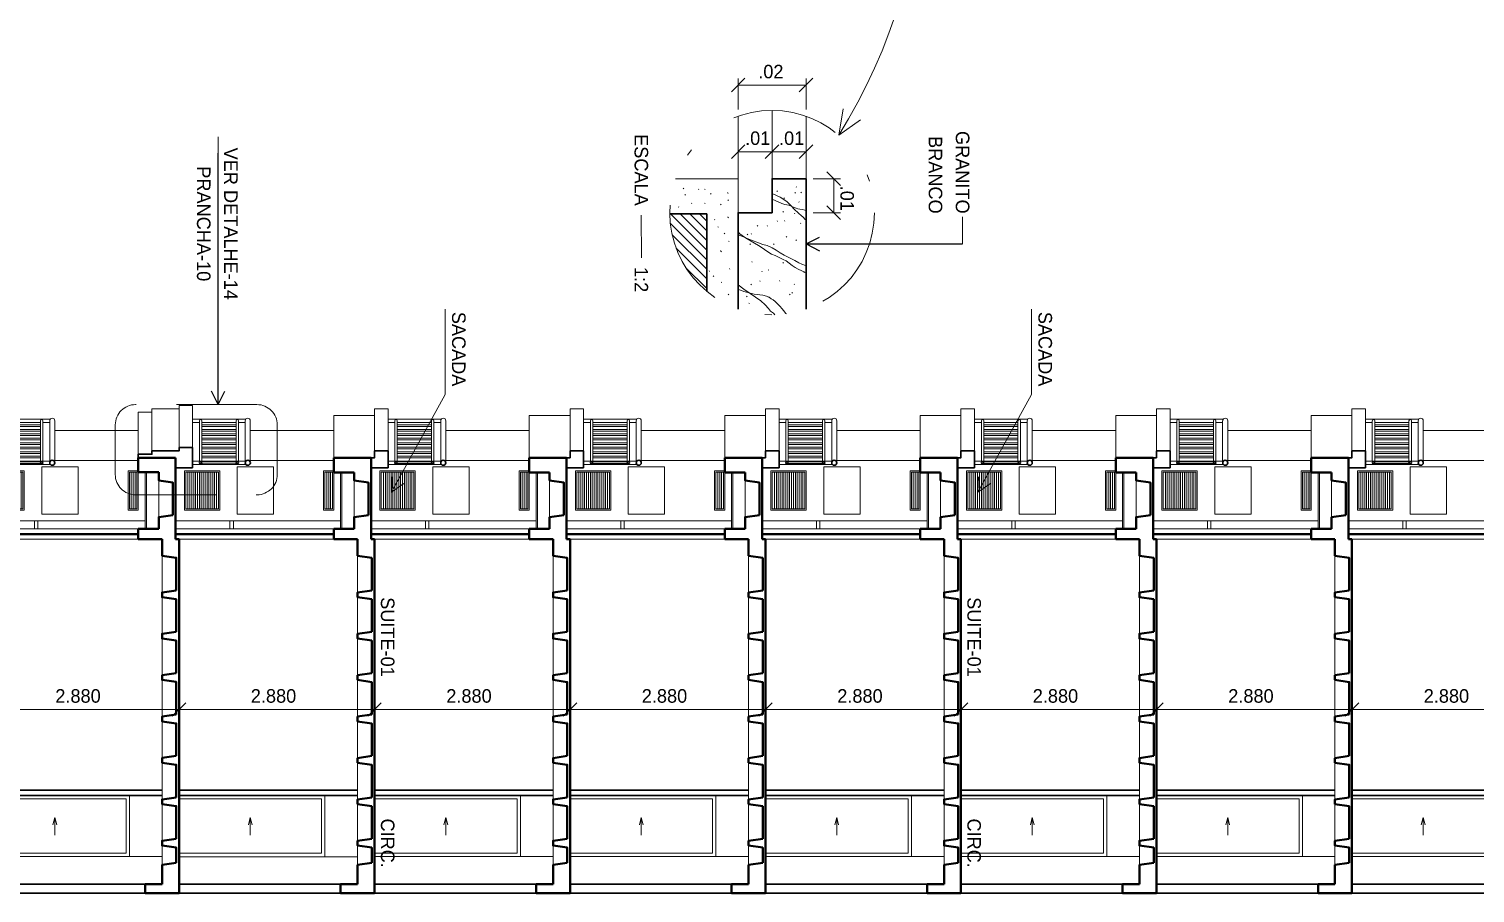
# Model space of a CAD drawing. Header units: metres. Extents: x -62 to 23, y -77 to 42.
# Drawn here: x -40.95 to -19.64, y -45.92 to -33.18 of the extents above; entities that cross this region are included whole.
import ezdxf
from ezdxf.enums import TextEntityAlignment as Align

# ---------------------------------------------------------------- set-up
doc = ezdxf.new("R2010")
doc.units = ezdxf.units.M
doc.header["$MEASUREMENT"] = 0
doc.linetypes.add('DGN Style 4', pattern=[3.163611, 1.580817, -0.790409, 0.001976, -0.790409])
for name, color, linetype, lineweight in [('1 - Eixos', 7, 'Continuous', 0), ('11 - Acabamentos', 7, 'Continuous', 0), ('19 - Estrutura Metálica', 7, 'Continuous', 0), ('21 - Hachuras', 7, 'Continuous', 0), ('32 - Forro', 7, 'Continuous', 0), ('5 - Laje em Corte', 7, 'Continuous', 0), ('7 - Alvenaria', 7, 'Continuous', 0), ('Level 1-1', 7, 'Continuous', 0), ('Level 11-1', 7, 'Continuous', 0), ('Level 12', 7, 'Continuous', 0), ('Level 24-1', 7, 'Continuous', 0), ('Level 36', 7, 'Continuous', 0), ('Level 41', 7, 'Continuous', 0), ('Level 44', 7, 'Continuous', 0)]:
    doc.layers.add(name, color=color, linetype=linetype, lineweight=lineweight)
doc.styles.add('Style-CIVIL', font='CIVIL.shx')
doc.styles.add('Style-INTL_ENGINEERING', font='INTL_ENGINEERING.shx')
doc.dimstyles.get("Standard").update_dxf_attribs({"dimtxt": 0.18, "dimasz": 0.18, "dimexe": 0.18, "dimexo": 0.0625, "dimgap": 0.09, "dimtad": 0, "dimtih": 1, "dimtoh": 1, "dimdec": 4, "dimzin": 1, "dimdsep": 46, "dimtxsty": 'Standard', "dimcen": 0, "dimadec": 0, "dimazin": 0, "dimtfac": 1, "dimtdec": 4, "dimtofl": 0, "dimtmove": 0, "dimatfit": 3, "dimfxl": 0, "dimtolj": 1, "dimtzin": 1, "dimarcsym": 0})

# ---------------------------------------------------------------- blocks, each defined once
blk = doc.blocks.new('*U42')
at = {"layer": 'Level 24-1', "color": 7, "linetype": 'DGN Style 4', "lineweight": 13, "flags": 128}
for points in [[(-0.691, 2.181), (-1.412, 1.529)], [(1.475, 0.383), (-0.126, 2.153)], [(-1.441, 0.964), (0.157, -0.804)], [(0.722, -0.832), (1.444, -0.179)]]:
    blk.add_lwpolyline(points, dxfattribs=at)
at = {"layer": 'Level 24-1', "color": 7, "linetype": 'DGN Style 4', "lineweight": 13}
for centre, start, end in [((-0.423, 1.885), 42.1218, 132.1218), ((-1.144, 1.232), 132.1218, 222.1218), ((1.176, 0.117), 312.1218, 42.1218), ((0.454, -0.535), 222.1218, 312.1218)]:
    blk.add_arc(centre, 0.4, start, end, dxfattribs=at)
blk = doc.blocks.new('*D115')
at = {"layer": 'Defpoints'}
for p in [(-21.457, -43.215), (-20.017, -43.215), (-21.457, -43.68), (-18.577, -43.68)]:
    blk.add_point(p, dxfattribs=at)
at = {"layer": 'Level 1-1', "color": 2, "linetype": 'Continuous', "lineweight": 0}
for p, q in [((-21.557, -43.315), (-21.357, -43.115)), ((-21.457, -43.58), (-21.457, -43.115)), ((-18.577, -43.215), (-21.457, -43.215)), ((-18.477, -43.115), (-18.677, -43.315)), ((-18.577, -43.58), (-18.577, -43.115))]:
    blk.add_line(p, q, dxfattribs=at)
at = {"layer": 'Level 1-1', "color": 2, "linetype": 'Continuous', "lineweight": 0, "style": 'Style-CIVIL'}
blk.add_text('2.880', height=0.2, dxfattribs=at).set_placement((-20.4, -43.015), align=Align.MIDDLE_LEFT)
blk = doc.blocks.new('_Oblique')
at = {"color": 0, "linetype": 'ByBlock', "lineweight": -2}
blk.add_line((0.5, 0.5), (-0.5, -0.5), dxfattribs=at)
blk = doc.blocks.new('*D116')
at = {"layer": 'Defpoints'}
for p in [(-24.337, -43.215), (-22.897, -43.215), (-24.337, -43.68), (-21.457, -43.68)]:
    blk.add_point(p, dxfattribs=at)
at = {"layer": 'Level 1-1', "color": 2, "linetype": 'Continuous', "lineweight": 0}
for p, q in [((-24.437, -43.315), (-24.237, -43.115)), ((-24.337, -43.58), (-24.337, -43.115)), ((-21.457, -43.215), (-24.337, -43.215)), ((-21.357, -43.115), (-21.557, -43.315)), ((-21.457, -43.58), (-21.457, -43.115))]:
    blk.add_line(p, q, dxfattribs=at)
at = {"layer": 'Level 1-1', "color": 2, "linetype": 'Continuous', "lineweight": 0, "style": 'Style-CIVIL'}
blk.add_text('2.880', height=0.2, dxfattribs=at).set_placement((-23.28, -43.015), align=Align.MIDDLE_LEFT)
blk = doc.blocks.new('*D117')
at = {"layer": 'Defpoints'}
for p in [(-27.217, -43.215), (-25.777, -43.215), (-27.217, -43.68), (-24.337, -43.68)]:
    blk.add_point(p, dxfattribs=at)
at = {"layer": 'Level 1-1', "color": 2, "linetype": 'Continuous', "lineweight": 0}
for p, q in [((-27.317, -43.315), (-27.117, -43.115)), ((-27.217, -43.58), (-27.217, -43.115)), ((-24.337, -43.215), (-27.217, -43.215)), ((-24.237, -43.115), (-24.437, -43.315)), ((-24.337, -43.58), (-24.337, -43.115))]:
    blk.add_line(p, q, dxfattribs=at)
at = {"layer": 'Level 1-1', "color": 2, "linetype": 'Continuous', "lineweight": 0, "style": 'Style-CIVIL'}
blk.add_text('2.880', height=0.2, dxfattribs=at).set_placement((-26.16, -43.015), align=Align.MIDDLE_LEFT)
blk = doc.blocks.new('*D118')
at = {"layer": 'Defpoints'}
for p in [(-30.097, -43.215), (-28.657, -43.215), (-30.097, -43.68), (-27.217, -43.68)]:
    blk.add_point(p, dxfattribs=at)
at = {"layer": 'Level 1-1', "color": 2, "linetype": 'Continuous', "lineweight": 0}
for p, q in [((-30.197, -43.315), (-29.997, -43.115)), ((-30.097, -43.58), (-30.097, -43.115)), ((-27.217, -43.215), (-30.097, -43.215)), ((-27.117, -43.115), (-27.317, -43.315)), ((-27.217, -43.58), (-27.217, -43.115))]:
    blk.add_line(p, q, dxfattribs=at)
at = {"layer": 'Level 1-1', "color": 2, "linetype": 'Continuous', "lineweight": 0, "style": 'Style-CIVIL'}
blk.add_text('2.880', height=0.2, dxfattribs=at).set_placement((-29.04, -43.015), align=Align.MIDDLE_LEFT)
blk = doc.blocks.new('*D119')
at = {"layer": 'Defpoints'}
for p in [(-32.977, -43.215), (-31.537, -43.215), (-32.977, -43.68), (-30.097, -43.68)]:
    blk.add_point(p, dxfattribs=at)
at = {"layer": 'Level 1-1', "color": 2, "linetype": 'Continuous', "lineweight": 0}
for p, q in [((-33.077, -43.315), (-32.877, -43.115)), ((-32.977, -43.58), (-32.977, -43.115)), ((-30.097, -43.215), (-32.977, -43.215)), ((-29.997, -43.115), (-30.197, -43.315)), ((-30.097, -43.58), (-30.097, -43.115))]:
    blk.add_line(p, q, dxfattribs=at)
at = {"layer": 'Level 1-1', "color": 2, "linetype": 'Continuous', "lineweight": 0, "style": 'Style-CIVIL'}
blk.add_text('2.880', height=0.2, dxfattribs=at).set_placement((-31.92, -43.015), align=Align.MIDDLE_LEFT)
blk = doc.blocks.new('*D120')
at = {"layer": 'Defpoints'}
for p in [(-35.857, -43.215), (-34.417, -43.215), (-35.857, -43.68), (-32.977, -43.68)]:
    blk.add_point(p, dxfattribs=at)
at = {"layer": 'Level 1-1', "color": 2, "linetype": 'Continuous', "lineweight": 0}
for p, q in [((-35.957, -43.315), (-35.757, -43.115)), ((-35.857, -43.58), (-35.857, -43.115)), ((-32.977, -43.215), (-35.857, -43.215)), ((-32.877, -43.115), (-33.077, -43.315)), ((-32.977, -43.58), (-32.977, -43.115))]:
    blk.add_line(p, q, dxfattribs=at)
at = {"layer": 'Level 1-1', "color": 2, "linetype": 'Continuous', "lineweight": 0, "style": 'Style-CIVIL'}
blk.add_text('2.880', height=0.2, dxfattribs=at).set_placement((-34.8, -43.015), align=Align.MIDDLE_LEFT)
blk = doc.blocks.new('*D121')
at = {"layer": 'Defpoints'}
for p in [(-38.737, -43.215), (-37.297, -43.215), (-38.737, -43.68), (-35.857, -43.68)]:
    blk.add_point(p, dxfattribs=at)
at = {"layer": 'Level 1-1', "color": 2, "linetype": 'Continuous', "lineweight": 0}
for p, q in [((-38.837, -43.315), (-38.637, -43.115)), ((-38.737, -43.58), (-38.737, -43.115)), ((-35.857, -43.215), (-38.737, -43.215)), ((-35.757, -43.115), (-35.957, -43.315)), ((-35.857, -43.58), (-35.857, -43.115))]:
    blk.add_line(p, q, dxfattribs=at)
at = {"layer": 'Level 1-1', "color": 2, "linetype": 'Continuous', "lineweight": 0, "style": 'Style-CIVIL'}
blk.add_text('2.880', height=0.2, dxfattribs=at).set_placement((-37.68, -43.015), align=Align.MIDDLE_LEFT)
blk = doc.blocks.new('*D122')
at = {"layer": 'Defpoints'}
for p in [(-41.617, -43.215), (-40.177, -43.215), (-41.617, -43.664), (-38.737, -43.68)]:
    blk.add_point(p, dxfattribs=at)
at = {"layer": 'Level 1-1', "color": 2, "linetype": 'Continuous', "lineweight": 0}
for p, q in [((-41.717, -43.315), (-41.517, -43.115)), ((-41.617, -43.564), (-41.617, -43.115)), ((-38.737, -43.215), (-41.617, -43.215)), ((-38.637, -43.115), (-38.837, -43.315)), ((-38.737, -43.58), (-38.737, -43.115))]:
    blk.add_line(p, q, dxfattribs=at)
at = {"layer": 'Level 1-1', "color": 2, "linetype": 'Continuous', "lineweight": 0, "style": 'Style-CIVIL'}
blk.add_text('2.880', height=0.2, dxfattribs=at).set_placement((-40.56, -43.015), align=Align.MIDDLE_LEFT)
blk = doc.blocks.new('TerminatorOpen')
at = {"color": 0, "linetype": 'ByBlock', "lineweight": -2}
for q in [(-1, 0.5), (-1, 0), (-1, -0.5)]:
    blk.add_line((0, 0), q, dxfattribs=at)
blk = doc.blocks.new('*D329')
at = {"layer": 'Defpoints'}
for p in [(-30, -34.994), (-29.75, -34.994), (-30, -35.288), (-29.5, -35.288)]:
    blk.add_point(p, dxfattribs=at)
at = {"layer": 'Level 1-1', "color": 2, "linetype": 'Continuous', "lineweight": 0}
for p, q in [((-30.1, -35.093), (-29.901, -34.894)), ((-30, -35.189), (-30, -34.895)), ((-29.401, -34.894), (-29.6, -35.093)), ((-29.5, -35.189), (-29.5, -34.895)), ((-29.5, -34.994), (-30, -34.994))]:
    blk.add_line(p, q, dxfattribs=at)
at = {"layer": 'Level 1-1', "color": 2, "linetype": 'Continuous', "lineweight": 0, "style": 'Style-INTL_ENGINEERING'}
blk.add_text('.01', height=0.199, dxfattribs=at).set_placement((-29.897, -34.795), align=Align.MIDDLE_LEFT)
blk = doc.blocks.new('*D330')
at = {"layer": 'Defpoints'}
for p in [(-30.5, -34.994), (-30.25, -34.994), (-30.5, -35.288), (-30, -35.288)]:
    blk.add_point(p, dxfattribs=at)
at = {"layer": 'Level 1-1', "color": 2, "linetype": 'Continuous', "lineweight": 0}
for p, q in [((-30.6, -35.093), (-30.401, -34.894)), ((-30.5, -35.189), (-30.5, -34.895)), ((-29.901, -34.894), (-30.1, -35.093)), ((-30, -35.189), (-30, -34.895)), ((-30, -34.994), (-30.5, -34.994))]:
    blk.add_line(p, q, dxfattribs=at)
at = {"layer": 'Level 1-1', "color": 2, "linetype": 'Continuous', "lineweight": 0, "style": 'Style-INTL_ENGINEERING'}
blk.add_text('.01', height=0.199, dxfattribs=at).set_placement((-30.397, -34.795), align=Align.MIDDLE_LEFT)
blk = doc.blocks.new('*D331')
at = {"layer": 'Defpoints'}
for p in [(-29.494, -35.393), (-29.092, -35.643), (-29.494, -35.893), (-29.092, -35.893)]:
    blk.add_point(p, dxfattribs=at)
at = {"layer": 'Level 1-1', "color": 2, "linetype": 'Continuous', "lineweight": 0}
for p, q in [((-29.192, -35.293), (-28.993, -35.492)), ((-29.395, -35.393), (-28.993, -35.393)), ((-29.092, -35.393), (-29.092, -35.893)), ((-29.395, -35.893), (-28.993, -35.893)), ((-28.993, -35.992), (-29.192, -35.793))]:
    blk.add_line(p, q, dxfattribs=at)
at = {"layer": 'Level 1-1', "color": 2, "linetype": 'Continuous', "lineweight": 0, "style": 'Style-INTL_ENGINEERING'}
blk.add_text('.01', height=0.199, rotation=270, dxfattribs=at).set_placement((-28.894, -35.496), align=Align.MIDDLE_LEFT)
blk = doc.blocks.new('*D332')
at = {"layer": 'Defpoints'}
for p in [(-30.5, -34.012), (-30, -34.012), (-30.5, -34.471), (-29.5, -34.471)]:
    blk.add_point(p, dxfattribs=at)
at = {"layer": 'Level 1-1', "color": 2, "linetype": 'Continuous', "lineweight": 0}
for p, q in [((-30.6, -34.111), (-30.401, -33.912)), ((-30.5, -34.372), (-30.5, -33.913)), ((-29.5, -34.012), (-30.5, -34.012)), ((-29.401, -33.912), (-29.6, -34.111)), ((-29.5, -34.372), (-29.5, -33.913))]:
    blk.add_line(p, q, dxfattribs=at)
at = {"layer": 'Level 1-1', "color": 2, "linetype": 'Continuous', "lineweight": 0, "style": 'Style-INTL_ENGINEERING'}
blk.add_text('.02', height=0.199, dxfattribs=at).set_placement((-30.203, -33.813), align=Align.MIDDLE_LEFT)
blk = doc.blocks.new('*U355')
at = {"layer": 'Level 44', "color": 7, "linetype": 'Continuous', "lineweight": 30}
for p, q in [((-1.05, 0.075), (-1.05, -0.075)), ((1.28, 0.075), (1.28, -0.075))]:
    blk.add_line(p, q, dxfattribs=at)
at = {"layer": 'Level 44', "color": 7, "linetype": 'Continuous', "lineweight": 0}
for p, q in [((1.28, 0.075), (-1.05, 0.075)), ((1.28, -0.075), (-1.05, -0.075))]:
    blk.add_line(p, q, dxfattribs=at)
at = {"layer": 'Level 44', "color": 7, "linetype": 'Continuous', "lineweight": 40}
blk.add_line((1.28, 0), (-1.05, 0), dxfattribs=at)
blk = doc.blocks.new('*U356')
at = {"layer": '19 - Estrutura Metálica', "color": 172, "linetype": 'Continuous', "lineweight": 0, "extrusion": (0, 0, -1), "flags": 128}
for points in [[(-0.335, 0.025), (0.45, 0.025), (0.45, -0.025), (-0.335, -0.025)], [(-0.195, 0.013), (0.32, 0.013)], [(0.32, -0.012), (-0.195, -0.012)]]:
    blk.add_lwpolyline(points, dxfattribs=at)
at = {"layer": '19 - Estrutura Metálica', "color": 172, "linetype": 'Continuous', "lineweight": 30, "extrusion": (0, 0, -1)}
for centre, radius in [((0.332, 0), 0.0175), ((-0.208, 0), 0.0175), ((-0.363, 0), 0.0375)]:
    blk.add_circle(centre, radius, dxfattribs=at)
blk = doc.blocks.new('*U357')
at = {"layer": 'Level 44', "color": 7, "linetype": 'Continuous', "lineweight": 13}
for p, q in [((0, 0.13), (0, -0.13)), ((0, -0.13), (-0.028, -0.024)), ((0, -0.13), (0.028, -0.024))]:
    blk.add_line(p, q, dxfattribs=at)
blk = doc.blocks.new('*U353')
at = {"layer": '11 - Acabamentos', "color": 30, "linetype": 'Continuous', "lineweight": 13}
for p, q in [((-1.24, -5.308), (1.19, -5.308)), ((-1.14, -6.198), (0.09, -6.198)), ((0.94, -6.338), (0.94, -6.958)), ((1.14, -6.338), (1.14, -6.958)), ((1.74, -6.238), (1.74, -6.858)), ((-1.14, -6.641), (0.09, -6.641)), ((0.94, -6.958), (1.14, -6.958)), ((1.14, -6.858), (1.74, -6.858))]:
    blk.add_line(p, q, dxfattribs=at)
at = {"layer": '19 - Estrutura Metálica', "color": 172, "linetype": 'Continuous', "lineweight": 0}
for p, q in [((0.09, -6.783), (0.09, -6.163)), ((0.165, -6.783), (0.165, -6.188)), ((0.265, -6.783), (0.265, -6.188)), ((0.3, -6.783), (0.3, -6.188)), ((0.805, -6.783), (0.805, -6.188)), ((0.84, -6.783), (0.84, -6.188))]:
    blk.add_line(p, q, dxfattribs=at)
at = {"layer": '19 - Estrutura Metálica', "color": 172, "linetype": 'Continuous', "lineweight": 0, "flags": 128}
for points in [[(0.805, -6.235), (0.3, -6.235)], [(0.3, -6.26), (0.805, -6.26)], [(0.805, -6.301), (0.3, -6.301)], [(0.3, -6.326), (0.805, -6.326)], [(0.805, -6.367), (0.3, -6.367)], [(0.3, -6.392), (0.805, -6.392)], [(0.805, -6.433), (0.3, -6.433)], [(0.3, -6.458), (0.805, -6.458)], [(0.805, -6.499), (0.3, -6.499)], [(0.3, -6.524), (0.805, -6.524)], [(0.805, -6.565), (0.3, -6.565)], [(0.3, -6.59), (0.805, -6.59)], [(0.155, -6.808), (0.94, -6.808), (0.94, -6.758), (0.84, -6.758)], [(0.265, -6.758), (0.165, -6.758)], [(0.805, -6.63), (0.3, -6.63)], [(0.3, -6.655), (0.805, -6.655)], [(0.805, -6.696), (0.3, -6.696)], [(0.3, -6.721), (0.805, -6.721)], [(0.805, -6.758), (0.3, -6.758)]]:
    blk.add_lwpolyline(points, dxfattribs=at)
at = {"layer": '19 - Estrutura Metálica', "color": 172, "linetype": 'Continuous', "lineweight": 0}
for centre, radius in [((0.127, -6.783), 0.0375), ((0.282, -6.783), 0.0175), ((0.822, -6.783), 0.0175)]:
    blk.add_arc(centre, radius, 180, 0, dxfattribs=at)
at = {"layer": '32 - Forro', "color": 30, "linetype": 'Continuous', "lineweight": 13}
for p, q in [((1.62, -5.188), (1.62, -6.022)), ((1.64, -5.188), (1.64, -6.022))]:
    blk.add_line(p, q, dxfattribs=at)
at = {"layer": '5 - Laje em Corte', "color": 1, "linetype": 'Continuous', "lineweight": 40}
for p, q in [((1.14, 0.179), (1.64, 0.179)), ((1.14, 0.179), (1.14, -5.038)), ((1.39, 0.049), (1.64, 0.049)), ((1.64, 0.179), (1.64, 0.049)), ((1.14, -5.038), (1.19, -5.038)), ((1.19, -5.038), (1.19, -6.238)), ((1.39, -5.038), (1.74, -5.038)), ((1.74, -5.038), (1.74, -5.188)), ((1.44, -5.188), (1.74, -5.188)), ((1.44, -6.022), (1.74, -6.022)), ((1.74, -6.022), (1.74, -6.238)), ((1.19, -6.238), (1.74, -6.238))]:
    blk.add_line(p, q, dxfattribs=at)
at = {"layer": '5 - Laje em Corte', "color": 1, "linetype": 'Continuous', "lineweight": 0}
for p, q in [((1.39, -0.237), (1.39, -4.792)), ((1.44, -5.362), (1.44, -5.902))]:
    blk.add_line(p, q, dxfattribs=at)
at = {"layer": '5 - Laje em Corte', "color": 1, "linetype": 'Continuous', "lineweight": 40, "flags": 128}
for points in [[(1.39, 0.049), (1.39, -0.237), (1.18, -0.267)], [(1.18, -0.267), (1.18, -0.492), (1.39, -0.522), (1.39, -0.592), (1.18, -0.622)], [(1.18, -0.622), (1.18, -1.102), (1.39, -1.132), (1.39, -1.202), (1.18, -1.232)], [(1.18, -1.232), (1.18, -1.712), (1.39, -1.742), (1.39, -1.812), (1.18, -1.842)], [(1.18, -1.842), (1.18, -2.322), (1.39, -2.352), (1.39, -2.422), (1.18, -2.452)], [(1.18, -2.452), (1.18, -2.932), (1.39, -2.962), (1.39, -3.032), (1.18, -3.062)], [(1.18, -3.062), (1.18, -3.542), (1.39, -3.572), (1.39, -3.642), (1.18, -3.672)], [(1.18, -3.672), (1.18, -4.152), (1.39, -4.182), (1.39, -4.252), (1.18, -4.282)], [(1.18, -4.282), (1.18, -4.762), (1.39, -4.792), (1.39, -5.038)], [(1.44, -5.188), (1.44, -5.362), (1.23, -5.392)], [(1.23, -5.392), (1.23, -5.872), (1.44, -5.902), (1.44, -6.022)]]:
    blk.add_lwpolyline(points, dxfattribs=at)
at = {"layer": '7 - Alvenaria', "color": 7, "linetype": 'Continuous', "lineweight": 30}
blk.add_line((0.94, -6.088), (1.19, -6.088), dxfattribs=at)
at = {"layer": '7 - Alvenaria', "color": 7, "linetype": 'Continuous', "lineweight": 30, "flags": 128}
blk.add_lwpolyline([(0.94, -6.088), (0.94, -6.338), (1.14, -6.338), (1.14, -6.238), (1.19, -6.238)], dxfattribs=at)
at = {"layer": 'Level 36', "color": 172, "linetype": 'Continuous', "lineweight": 13}
for p, q in [((0.34, -5.308), (0.34, -5.188)), ((0.39, -5.308), (0.39, -5.188)), ((-1.093, -5.483), (-1.093, -6.023)), ((-1.065, -5.483), (-1.065, -6.023)), ((-1.037, -5.483), (-1.037, -6.023)), ((0.56, -5.483), (0.56, -6.023)), ((0.588, -5.483), (0.588, -6.023)), ((0.616, -5.483), (0.616, -6.023)), ((0.644, -5.483), (0.644, -6.023)), ((0.672, -5.483), (0.672, -6.023)), ((0.7, -5.483), (0.7, -6.023)), ((0.728, -5.483), (0.728, -6.023)), ((0.756, -5.483), (0.756, -6.023)), ((0.784, -5.483), (0.784, -6.023)), ((0.812, -5.483), (0.812, -6.023)), ((0.84, -5.483), (0.84, -6.023)), ((0.868, -5.483), (0.868, -6.023)), ((0.896, -5.483), (0.896, -6.023)), ((0.924, -5.483), (0.924, -6.023)), ((0.952, -5.483), (0.952, -6.023)), ((0.98, -5.483), (0.98, -6.023)), ((1.008, -5.483), (1.008, -6.023))]:
    blk.add_line(p, q, dxfattribs=at)
at = {"layer": 'Level 36', "color": 172, "linetype": 'Continuous', "lineweight": 13, "flags": 128}
for points in [[(-1.14, -5.463), (-1.14, -6.043), (-0.99, -6.043), (-0.99, -5.463)], [(-1.12, -5.483), (-1.12, -6.023), (-1.01, -6.023), (-1.01, -5.483)], [(0.282, -5.404), (0.282, -6.102), (-0.253, -6.102), (-0.253, -5.404)], [(0.54, -5.463), (0.54, -6.043), (1.06, -6.043), (1.06, -5.463)], [(0.56, -5.483), (0.56, -6.023), (1.04, -6.023), (1.04, -5.483)]]:
    blk.add_lwpolyline(points, close=True, dxfattribs=at)
at = {"layer": 'Level 44', "color": 7, "linetype": 'Continuous', "lineweight": 30}
for p, q in [((-1.24, 0.179), (1.14, 0.179)), ((-1.24, 0.049), (1.14, 0.049)), ((-1.49, -1.258), (1.14, -1.258)), ((-1.49, -1.338), (1.14, -1.338))]:
    blk.add_line(p, q, dxfattribs=at)
at = {"layer": 'Level 44', "color": 7, "linetype": 'Continuous', "lineweight": 13}
blk.add_line((-1.49, -0.358), (1.14, -0.358), dxfattribs=at)
at = {"layer": 'Level 44', "color": 7, "linetype": 'Continuous', "lineweight": 13, "flags": 128}
for points in [[(1.14, -1.258), (1.14, -0.358), (-1.01, -0.358), (-1.01, -1.258)], [(1.14, -1.208), (1.14, -0.408), (-0.96, -0.408), (-0.96, -1.208)]]:
    blk.add_lwpolyline(points, close=True, dxfattribs=at)
at = {"layer": '19 - Estrutura Metálica', "color": 172, "linetype": 'Continuous', "lineweight": 30, "extrusion": (0, 0, -1)}
blk.add_blockref('*U356', (-0.49, -6.163), dxfattribs=at)
at = {"layer": 'Level 44', "color": 7, "linetype": 'Continuous', "lineweight": 13}
blk.add_blockref('*U357', (0.09, -0.804), dxfattribs=at)
at = {"layer": 'Level 44', "color": 7, "linetype": 'Continuous', "lineweight": 30, "rotation": 180}
blk.add_blockref('*U355', (0.14, -5.113), dxfattribs=at)
blk = doc.blocks.new('*U349')
at = {"layer": 'Level 44', "color": 7, "linetype": 'Continuous', "lineweight": 30}
for p, q in [((-1.05, 0.075), (-1.05, -0.075)), ((1.28, 0.075), (1.28, -0.075))]:
    blk.add_line(p, q, dxfattribs=at)
at = {"layer": 'Level 44', "color": 7, "linetype": 'Continuous', "lineweight": 0}
for p, q in [((1.28, 0.075), (-1.05, 0.075)), ((1.28, -0.075), (-1.05, -0.075))]:
    blk.add_line(p, q, dxfattribs=at)
at = {"layer": 'Level 44', "color": 7, "linetype": 'Continuous', "lineweight": 40}
blk.add_line((1.28, 0), (-1.05, 0), dxfattribs=at)
blk = doc.blocks.new('*U350')
at = {"layer": '19 - Estrutura Metálica', "color": 172, "linetype": 'Continuous', "lineweight": 0, "extrusion": (0, 0, -1), "flags": 128}
for points in [[(-0.335, 0.025), (0.45, 0.025), (0.45, -0.025), (-0.335, -0.025)], [(-0.195, 0.013), (0.32, 0.013)], [(0.32, -0.012), (-0.195, -0.012)]]:
    blk.add_lwpolyline(points, dxfattribs=at)
at = {"layer": '19 - Estrutura Metálica', "color": 172, "linetype": 'Continuous', "lineweight": 30, "extrusion": (0, 0, -1)}
for centre, radius in [((0.332, 0), 0.0175), ((-0.208, 0), 0.0175), ((-0.363, 0), 0.0375)]:
    blk.add_circle(centre, radius, dxfattribs=at)
blk = doc.blocks.new('*U351')
at = {"layer": 'Level 44', "color": 7, "linetype": 'Continuous', "lineweight": 13}
for p, q in [((0, 0.13), (0, -0.13)), ((0, -0.13), (-0.028, -0.024)), ((0, -0.13), (0.028, -0.024))]:
    blk.add_line(p, q, dxfattribs=at)
blk = doc.blocks.new('*U315')
at = {"layer": 'Level 12', "color": 2, "linetype": 'Continuous', "lineweight": 0}
blk.add_line((0.322, 6.832), (0.322, 5.575), dxfattribs=at)
at = {"layer": 'Level 12', "color": 2, "linetype": 'Continuous', "lineweight": 13, "style": 'Style-CIVIL'}
blk.add_text('SACADA', height=0.1995, rotation=270, dxfattribs=at).set_placement((0.524, 5.694), align=Align.MIDDLE_RIGHT)
for s, p in [('SUITE-01', (-0.524, 2.585)), ('CIRC.', (-0.524, -0.676))]:
    blk.add_text(s, height=0.1995, rotation=270, dxfattribs=at).set_placement(p, align=Align.MIDDLE_LEFT)
at = {"layer": '1 - Eixos', "color": 2, "linetype": 'Continuous', "lineweight": 0}
blk.add_leader([(-0.468, 4.136), (0.322, 5.575)], dimstyle='Standard', override={"dimtxt": 0.199, "dimasz": 0.199, "dimgap": 0, "dimtad": 1, "dimtxsty": 'Style-INTL_ENGINEERING', "dimldrblk": 'TerminatorOpen'}, dxfattribs=at)

msp = doc.modelspace()

# ---------------------------------------------------------------- linework, layer by layer
at = {"layer": '11 - Acabamentos', "color": 30, "linetype": 'Continuous', "lineweight": 13}
for p, q in [((-30.5004, -34.4714), (-30.5004, -37.3146)), ((-30.5004, -35.393), (-31.422, -35.393)), ((-38.5373, -38.7339), (-38.7373, -38.7339)), ((-38.7373, -39.3539), (-38.7373, -38.7339)), ((-38.5373, -39.3539), (-38.5373, -38.7339)), ((-39.3373, -39.5039), (-39.3373, -38.8339)), ((-39.1373, -38.8339), (-39.3373, -38.8339)), ((-38.7373, -38.7839), (-39.1373, -38.7839)), ((-39.1373, -39.4039), (-39.1373, -38.7839)), ((-36.4573, -39.1011), (-37.6874, -39.1011)), ((-36.4573, -39.5438), (-37.6874, -39.5438)), ((-36.3573, -40.4339), (-38.7873, -40.4339))]:
    msp.add_line(p, q, dxfattribs=at)
at = {"layer": '11 - Acabamentos', "color": 30, "linetype": 'Continuous', "lineweight": 0}
for p, q in [((-31.3097, -35.5315), (-31.3018, -35.5399)), ((-31.0857, -35.544), (-31.0779, -35.5523)), ((-30.9945, -35.544), (-30.9866, -35.5523)), ((-29.93, -35.5714), (-29.9221, -35.5797)), ((-29.6459, -35.5098), (-29.6381, -35.5181)), ((-31.2848, -35.6269), (-31.2769, -35.6352)), ((-31.1894, -35.7512), (-31.1815, -35.7595)), ((-30.9945, -35.7512), (-30.9866, -35.7595)), ((-30.9074, -35.6103), (-30.8995, -35.6186)), ((-30.7581, -35.7678), (-30.7503, -35.7761)), ((-30.6586, -35.5978), (-30.6507, -35.6062)), ((-30.6546, -35.602), (-30.6468, -35.6104)), ((-30.6507, -35.7056), (-30.6429, -35.7139)), ((-29.8253, -35.676), (-29.8175, -35.6843)), ((-29.6645, -35.5965), (-29.6566, -35.6048)), ((-29.6067, -35.732), (-29.5988, -35.7403)), ((-29.5749, -35.5919), (-29.5671, -35.6003)), ((-31.3802, -35.8051), (-31.3723, -35.8134)), ((-30.8493, -35.9915), (-30.8415, -35.9999)), ((-30.6546, -35.9542), (-30.6468, -35.9626)), ((-30.6507, -35.9584), (-30.6429, -35.9668)), ((-29.8421, -35.8777), (-29.8343, -35.886)), ((-29.6721, -35.9019), (-29.6642, -35.9103)), ((-30.7996, -36.0993), (-30.7917, -36.1076)), ((-30.7042, -36.1946), (-30.6963, -36.2029)), ((-30.3654, -36.2119), (-30.3575, -36.2203)), ((-30.3093, -36.2007), (-30.3015, -36.2091)), ((-30.2196, -36.0812), (-30.2118, -36.0896)), ((-30.0739, -36.0812), (-30.066, -36.0896)), ((-29.9262, -36.014), (-29.9184, -36.0223)), ((-29.8179, -36.0084), (-29.81, -36.0167)), ((-29.5824, -36.0457), (-29.5745, -36.0541)), ((-30.642, -36.3106), (-30.6341, -36.319)), ((-30.3299, -36.3501), (-30.322, -36.3585)), ((-30.326, -36.3543), (-30.3181, -36.3626)), ((-29.9786, -36.352), (-29.9707, -36.3603)), ((-29.7917, -36.2437), (-29.7838, -36.252)), ((-29.6497, -36.2922), (-29.6418, -36.3006)), ((-30.7623, -36.4515), (-30.7544, -36.4599)), ((-30.7623, -36.4515), (-30.7544, -36.4599)), ((-30.7544, -36.4599), (-30.7465, -36.4682)), ((-30.3, -36.6116), (-30.2921, -36.6199)), ((-29.8403, -36.6265), (-29.8324, -36.6349)), ((-30.9281, -36.7499), (-30.9203, -36.7583)), ((-30.8659, -36.8245), (-30.8581, -36.8329)), ((-30.6295, -36.7168), (-30.6217, -36.7251)), ((-30.1524, -36.7554), (-30.1445, -36.7637)), ((-30.0571, -36.733), (-30.0492, -36.7413)), ((-29.5314, -36.7662), (-29.5236, -36.7745)), ((-30.7498, -36.9157), (-30.742, -36.924)), ((-30.3112, -36.9459), (-30.3033, -36.9542)), ((-30.1823, -36.8992), (-30.1744, -36.9075)), ((-29.8926, -36.8917), (-29.8847, -36.9)), ((-29.7076, -37.071), (-29.6997, -37.0793)), ((-29.6758, -36.944), (-29.668, -36.9523)), ((-30.6461, -37.0934), (-30.6383, -37.1017)), ((-30.3766, -37.1251), (-30.3688, -37.1335)), ((-30.343, -37.2241), (-30.3351, -37.2324)), ((-30.062, -37.1313), (-30.0542, -37.1396)), ((-29.7412, -37.0934), (-29.7334, -37.1017))]:
    msp.add_line(p, q, dxfattribs=at)
at = {"layer": '11 - Acabamentos', "color": 30, "linetype": 'Continuous', "lineweight": 13, "flags": 128}
for points in [[(-30.0004, -34.386), (-30.0004, -35.393)], [(-29.5004, -35.393), (-29.5004, -34.4714)]]:
    msp.add_lwpolyline(points, dxfattribs=at)
at = {"layer": '11 - Acabamentos', "color": 30, "linetype": 'Continuous', "lineweight": 30, "flags": 128}
msp.add_lwpolyline([(-29.5004, -37.3146), (-29.5004, -35.393), (-30.0004, -35.393), (-30.0004, -35.893), (-30.5004, -35.893), (-30.5004, -37.3146)], dxfattribs=at)
at = {"layer": '11 - Acabamentos', "color": 30, "linetype": 'Continuous', "lineweight": 0, "flags": 128}
for points in [[(-30.0004, -35.6093), (-29.8802, -35.6658), (-29.8249, -35.698), (-29.7789, -35.7349), (-29.742, -35.7671), (-29.7098, -35.8039), (-29.6868, -35.8315), (-29.6546, -35.8591), (-29.6315, -35.8821), (-29.6039, -35.9051), (-29.5717, -35.9327), (-29.5441, -35.9603), (-29.5118, -35.9925), (-29.5004, -36.004)], [(-30.0004, -35.6934), (-29.9999, -35.6934), (-29.8572, -35.7579), (-29.8111, -35.7717), (-29.7559, -35.7809), (-29.7098, -35.8039), (-29.673, -35.8177), (-29.6454, -35.8269), (-29.6223, -35.8361), (-29.5901, -35.8407), (-29.5533, -35.8453), (-29.5164, -35.8545), (-29.5004, -35.8593)], [(-30.5004, -36.1736), (-30.4741, -36.2042), (-30.3913, -36.264), (-30.1749, -36.3928), (-30.1104, -36.4342), (-30.0643, -36.471), (-30.0091, -36.5032), (-29.9538, -36.5263), (-29.894, -36.5539), (-29.8387, -36.5815), (-29.7927, -36.6045), (-29.7467, -36.6367), (-29.7052, -36.6689), (-29.6592, -36.7011), (-29.6177, -36.7241), (-29.5625, -36.7517), (-29.5004, -36.7807)], [(-30.5004, -36.2188), (-30.4235, -36.2502), (-30.3682, -36.2732), (-30.138, -36.3606), (-30.0736, -36.379), (-29.9999, -36.4112), (-29.94, -36.4434), (-29.8802, -36.4848), (-29.8203, -36.517), (-29.7513, -36.5539), (-29.7052, -36.5769), (-29.6638, -36.5999), (-29.6039, -36.6321), (-29.5625, -36.6505), (-29.5072, -36.6735), (-29.5004, -36.6756)], [(-30.5004, -36.9541), (-30.4143, -37.0186), (-30.2439, -37.1382), (-30.1656, -37.1934), (-30.1012, -37.2532), (-30.0551, -37.3038), (-30.0229, -37.3453), (-29.9815, -37.3729), (-29.9574, -37.3994)], [(-30.5004, -37.0257), (-30.4787, -37.0324), (-30.4511, -37.0416), (-30.4143, -37.0554), (-30.2623, -37.0922), (-30.138, -37.1106), (-30.0828, -37.1244), (-30.0413, -37.1382), (-30.0137, -37.1612), (-29.9861, -37.1796), (-29.9538, -37.2026), (-29.9216, -37.2348), (-29.9032, -37.2578), (-29.8848, -37.2716), (-29.8526, -37.3084), (-29.8341, -37.3361), (-29.7973, -37.3775), (-29.7896, -37.3852)]]:
    msp.add_lwpolyline(points, dxfattribs=at)
at = {"layer": '19 - Estrutura Metálica', "color": 172, "linetype": 'Continuous', "lineweight": 0}
for p, q in [((-38.4373, -38.9589), (-38.4373, -39.5539)), ((-38.4023, -38.9589), (-38.4023, -39.5539)), ((-37.8973, -38.9589), (-37.8973, -39.5539)), ((-37.8623, -38.9589), (-37.8623, -39.5539)), ((-37.7623, -38.9589), (-37.7623, -39.5539)), ((-37.6874, -38.9589), (-37.6874, -39.5789))]:
    msp.add_line(p, q, dxfattribs=at)
at = {"layer": '19 - Estrutura Metálica', "color": 172, "linetype": 'Continuous', "lineweight": 0, "flags": 128}
for points in [[(-37.7528, -38.9339), (-38.5373, -38.9339), (-38.5373, -38.9839), (-38.4373, -38.9839)], [(-38.4023, -38.9839), (-37.8973, -38.9839)], [(-37.8623, -38.9839), (-37.7623, -38.9839)], [(-37.8973, -39.0203), (-38.4023, -39.0203)], [(-38.4023, -39.0453), (-37.8973, -39.0453)], [(-37.8973, -39.0862), (-38.4023, -39.0862)], [(-38.4023, -39.1112), (-37.8973, -39.1112)], [(-37.8973, -39.1521), (-38.4023, -39.1521)], [(-38.4023, -39.1771), (-37.8973, -39.1771)], [(-37.8973, -39.218), (-38.4023, -39.218)], [(-38.4023, -39.243), (-37.8973, -39.243)], [(-37.8973, -39.2839), (-38.4023, -39.2839)], [(-38.4023, -39.3089), (-37.8973, -39.3089)], [(-37.8973, -39.3498), (-38.4023, -39.3498)], [(-38.4023, -39.3748), (-37.8973, -39.3748)], [(-37.8973, -39.4157), (-38.4023, -39.4157)], [(-38.4023, -39.4407), (-37.8973, -39.4407)], [(-37.8973, -39.4816), (-38.4023, -39.4816)], [(-38.4023, -39.5066), (-37.8973, -39.5066)]]:
    msp.add_lwpolyline(points, dxfattribs=at)
at = {"layer": '19 - Estrutura Metálica', "color": 172, "linetype": 'Continuous', "lineweight": 0}
for centre, radius in [((-38.4198, -38.9589), 0.0175), ((-37.8798, -38.9589), 0.0175), ((-37.7248, -38.9589), 0.0375)]:
    msp.add_arc(centre, radius, 0, 180, dxfattribs=at)
at = {"layer": '21 - Hachuras', "color": 8, "linetype": 'Continuous', "lineweight": 0}
for p, q in [((-31.4959, -35.911), (-30.9625, -36.4444)), ((-31.3544, -35.911), (-30.9625, -36.303)), ((-31.213, -35.911), (-30.9625, -36.1615)), ((-31.0716, -35.911), (-30.9625, -36.0201)), ((-31.4993, -36.049), (-30.9625, -36.5858)), ((-31.4719, -36.2178), (-30.9625, -36.7272)), ((-31.4128, -36.4183), (-30.9625, -36.8686)), ((-31.2739, -36.6986), (-30.9625, -37.0101))]:
    msp.add_line(p, q, dxfattribs=at)
at = {"layer": '32 - Forro', "color": 30, "linetype": 'Continuous', "lineweight": 13}
for p, q in [((-39.2373, -40.5539), (-39.2373, -39.7195)), ((-39.2173, -40.5539), (-39.2173, -39.7195))]:
    msp.add_line(p, q, dxfattribs=at)
at = {"layer": '5 - Laje em Corte', "color": 1, "linetype": 'Continuous', "lineweight": 40}
for p, q in [((-38.7873, -39.5039), (-39.3373, -39.5039)), ((-39.3373, -39.7195), (-39.3373, -39.5039)), ((-38.7873, -40.7037), (-38.7873, -39.5039)), ((-39.0373, -39.7195), (-39.3373, -39.7195)), ((-39.0373, -40.5539), (-39.3373, -40.5539)), ((-39.3373, -40.7037), (-39.3373, -40.5539)), ((-38.9873, -40.7037), (-39.3373, -40.7037)), ((-38.7373, -40.7037), (-38.7873, -40.7037)), ((-38.7373, -45.9206), (-38.7373, -40.7037)), ((-38.9873, -45.7906), (-39.2373, -45.7906)), ((-39.2373, -45.9206), (-39.2373, -45.7906)), ((-38.7373, -45.9206), (-39.2373, -45.9206))]:
    msp.add_line(p, q, dxfattribs=at)
at = {"layer": '5 - Laje em Corte', "color": 1, "linetype": 'Continuous', "lineweight": 0}
for p, q in [((-39.0373, -40.3799), (-39.0373, -39.8399)), ((-38.9873, -45.5045), (-38.9873, -40.9495))]:
    msp.add_line(p, q, dxfattribs=at)
at = {"layer": '5 - Laje em Corte', "color": 1, "linetype": 'Continuous', "lineweight": 40, "flags": 128}
for points in [[(-38.8273, -40.3499), (-38.8273, -39.8699), (-39.0373, -39.8399), (-39.0373, -39.7195)], [(-39.0373, -40.5539), (-39.0373, -40.3799), (-38.8273, -40.3499)], [(-38.7773, -41.4595), (-38.7773, -40.9795), (-38.9873, -40.9495), (-38.9873, -40.7037)], [(-38.7773, -42.0695), (-38.7773, -41.5895), (-38.9873, -41.5595), (-38.9873, -41.4895), (-38.7773, -41.4595)], [(-38.7773, -42.6795), (-38.7773, -42.1995), (-38.9873, -42.1695), (-38.9873, -42.0995), (-38.7773, -42.0695)], [(-38.7773, -43.2895), (-38.7773, -42.8095), (-38.9873, -42.7795), (-38.9873, -42.7095), (-38.7773, -42.6795)], [(-38.7773, -43.8995), (-38.7773, -43.4195), (-38.9873, -43.3895), (-38.9873, -43.3195), (-38.7773, -43.2895)], [(-38.7773, -44.5095), (-38.7773, -44.0295), (-38.9873, -43.9995), (-38.9873, -43.9295), (-38.7773, -43.8995)], [(-38.7773, -45.1195), (-38.7773, -44.6395), (-38.9873, -44.6095), (-38.9873, -44.5395), (-38.7773, -44.5095)], [(-38.7773, -45.4745), (-38.7773, -45.2495), (-38.9873, -45.2195), (-38.9873, -45.1495), (-38.7773, -45.1195)], [(-38.9873, -45.7906), (-38.9873, -45.5045), (-38.7773, -45.4745)]]:
    msp.add_lwpolyline(points, dxfattribs=at)
at = {"layer": '7 - Alvenaria', "color": 7, "linetype": 'Continuous', "lineweight": 30, "ltscale": 50}
for q in [(-31.5072, -35.911), (-30.9625, -37.0529)]:
    msp.add_line((-30.9625, -35.911), q, dxfattribs=at)
at = {"layer": '7 - Alvenaria', "color": 7, "linetype": 'Continuous', "lineweight": 30}
msp.add_line((-38.5373, -39.6539), (-38.7873, -39.6539), dxfattribs=at)
at = {"layer": '7 - Alvenaria', "color": 7, "linetype": 'Continuous', "lineweight": 30, "flags": 128}
msp.add_lwpolyline([(-38.5373, -39.6539), (-38.5373, -39.3539), (-38.7373, -39.3539), (-38.7373, -39.4039), (-39.1373, -39.4039), (-39.1373, -39.4539), (-39.3373, -39.4539), (-39.3373, -39.5039)], dxfattribs=at)
at = {"layer": 'Level 1-1', "color": 2, "linetype": 'Continuous', "lineweight": 0, "flags": 128}
msp.add_lwpolyline([(-28.6976, -34.5257), (-29.0173, -34.7508), (-28.9516, -34.3627)], dxfattribs=at)
at = {"layer": 'Level 1-1', "color": 2, "linetype": 'Continuous', "lineweight": 0, "extrusion": (0, 0, -1)}
msp.add_arc((36.1636, -30.3068), 8.4153, 151.64567, 211.87581, dxfattribs=at)
at = {"layer": 'Level 11-1', "color": 2, "linetype": 'Continuous', "lineweight": 0}
msp.add_line((-31.9266, -35.9291), (-31.9265, -36.5602), dxfattribs=at)
at = {"layer": 'Level 12', "color": 2, "linetype": 'Continuous', "lineweight": 0}
for p, q in [((-38.1597, -37.4513), (-38.1597, -34.7746)), ((-27.1935, -35.9538), (-27.1935, -36.3538))]:
    msp.add_line(p, q, dxfattribs=at)
at = {"layer": 'Level 24-1', "color": 7, "linetype": 'DGN Style 4', "lineweight": 13}
msp.add_circle((-30.0004, -35.893), 1.507, dxfattribs=at)
at = {"layer": 'Level 36', "color": 172, "linetype": 'Continuous', "lineweight": 13}
for p, q in [((-38.6053, -40.2588), (-38.6053, -39.7188)), ((-38.5773, -40.2588), (-38.5773, -39.7188)), ((-38.5493, -40.2588), (-38.5493, -39.7188)), ((-38.5213, -40.2588), (-38.5213, -39.7188)), ((-38.4933, -40.2588), (-38.4933, -39.7188)), ((-38.4653, -40.2588), (-38.4653, -39.7188)), ((-38.4373, -40.2588), (-38.4373, -39.7188)), ((-38.4093, -40.2588), (-38.4093, -39.7188)), ((-38.3813, -40.2588), (-38.3813, -39.7188)), ((-38.3533, -40.2588), (-38.3533, -39.7188)), ((-38.3253, -40.2588), (-38.3253, -39.7188)), ((-38.2973, -40.2588), (-38.2973, -39.7188)), ((-38.2693, -40.2588), (-38.2693, -39.7188)), ((-38.2413, -40.2588), (-38.2413, -39.7188)), ((-38.2133, -40.2588), (-38.2133, -39.7188)), ((-38.1853, -40.2588), (-38.1853, -39.7188)), ((-38.1573, -40.2588), (-38.1573, -39.7188)), ((-36.5603, -40.2588), (-36.5603, -39.7188)), ((-36.5323, -40.2588), (-36.5323, -39.7188)), ((-36.5043, -40.2588), (-36.5043, -39.7188)), ((-37.9873, -40.4339), (-37.9873, -40.5537)), ((-37.9373, -40.4339), (-37.9373, -40.5537))]:
    msp.add_line(p, q, dxfattribs=at)
at = {"layer": 'Level 36', "color": 172, "linetype": 'Continuous', "lineweight": 13, "flags": 128}
for points in [[(-38.1373, -40.2788), (-38.1373, -39.6988), (-38.6573, -39.6988), (-38.6573, -40.2788)], [(-38.1573, -40.2588), (-38.1573, -39.7188), (-38.6373, -39.7188), (-38.6373, -40.2588)], [(-37.8798, -40.3378), (-37.8798, -39.6398), (-37.3448, -39.6398), (-37.3448, -40.3378)], [(-36.4573, -40.2788), (-36.4573, -39.6988), (-36.6073, -39.6988), (-36.6073, -40.2788)], [(-36.4773, -40.2588), (-36.4773, -39.7188), (-36.5873, -39.7188), (-36.5873, -40.2588)]]:
    msp.add_lwpolyline(points, close=True, dxfattribs=at)
at = {"layer": 'Level 44', "color": 7, "linetype": 'Continuous', "lineweight": 30}
for p, q in [((-36.1073, -44.4039), (-38.7373, -44.4039)), ((-36.1073, -44.4839), (-38.7373, -44.4839)), ((-36.3573, -45.7906), (-38.7373, -45.7906)), ((-36.3573, -45.9206), (-38.7373, -45.9206))]:
    msp.add_line(p, q, dxfattribs=at)
at = {"layer": 'Level 44', "color": 7, "linetype": 'Continuous', "lineweight": 13}
msp.add_line((-36.1073, -45.3839), (-38.7373, -45.3839), dxfattribs=at)
at = {"layer": 'Level 44', "color": 7, "linetype": 'Continuous', "lineweight": 13, "flags": 128}
for points in [[(-38.7373, -44.4839), (-38.7373, -45.3839), (-36.5873, -45.3839), (-36.5873, -44.4839)], [(-38.7373, -44.5339), (-38.7373, -45.3339), (-36.6373, -45.3339), (-36.6373, -44.5339)]]:
    msp.add_lwpolyline(points, close=True, dxfattribs=at)

# ---------------------------------------------------------------- block references
at = {"layer": '19 - Estrutura Metálica', "color": 172, "linetype": 'Continuous', "lineweight": 30, "extrusion": (0, 0, -1), "rotation": 180}
msp.add_blockref('*U350', (38.0874, -39.5789), dxfattribs=at)
at = {"layer": 'Level 12', "color": 2, "linetype": 'Continuous', "lineweight": 0}
for p in [(-35.1397, -44.1456), (-26.4997, -44.1456)]:
    msp.add_blockref('*U315', p, dxfattribs=at)
at = {"layer": 'Level 24-1', "color": 7, "linetype": 'DGN Style 4', "lineweight": 13, "xscale": 0.7500005604330255, "yscale": 0.7500005604330255, "zscale": 0.7500005604330255, "rotation": 227.8806572216595}
msp.add_blockref('*U42', (-38.8508, -39.0377), dxfattribs=at)
at = {"layer": 'Level 41', "color": 120, "linetype": 'Continuous', "lineweight": 0, "rotation": 180}
for p in [(-40.4774, -45.7417), (-34.7174, -45.7417), (-31.8374, -45.7417), (-28.9574, -45.7417), (-26.0773, -45.7417), (-23.1974, -45.7417), (-20.3174, -45.7417)]:
    msp.add_blockref('*U353', p, dxfattribs=at)
at = {"layer": 'Level 44', "color": 7, "linetype": 'Continuous', "lineweight": 30}
msp.add_blockref('*U349', (-37.7374, -40.6287), dxfattribs=at)
at = {"layer": 'Level 44', "color": 7, "linetype": 'Continuous', "lineweight": 13, "rotation": 180}
msp.add_blockref('*U351', (-37.6874, -44.9376), dxfattribs=at)

# ---------------------------------------------------------------- texts
at = {"layer": 'Level 11-1', "color": 2, "linetype": 'Continuous', "lineweight": 0, "style": 'Style-INTL_ENGINEERING'}
msp.add_text('ESCALA', height=0.19999, rotation=270.00068, dxfattribs=at).set_placement((-31.9266, -35.7911), align=Align.MIDDLE_RIGHT)
at = {"layer": 'Level 11-1', "color": 2, "linetype": 'Continuous', "lineweight": 13, "style": 'Style-INTL_ENGINEERING'}
msp.add_text('1:2', height=0.19999, rotation=270.00068, dxfattribs=at).set_placement((-31.9266, -36.6934), align=Align.MIDDLE_LEFT)
at = {"layer": 'Level 12', "color": 2, "linetype": 'Continuous', "lineweight": 13, "rotation": 270}
for s, insert, char_height, attachment_point, line_spacing_factor, style in [('GRANITO\\PBRANCO\\P', (-27.0935, -35.9077), 0.2, 3, 1.197942, 'Style-CIVIL'), ('VER DETALHE-14\\PPRANCHA-10\\P', (-38.1749, -36.0564), 0.199998, 5, 1.200006, 'Style-INTL_ENGINEERING')]:
    msp.add_mtext(s, dxfattribs=dict(at, insert=insert, char_height=char_height, attachment_point=attachment_point, line_spacing_factor=line_spacing_factor, style=style))

# ---------------------------------------------------------------- dimensions: what is measured, and where the dimension line sits
at = {"layer": 'Level 1-1', "color": 2, "linetype": 'Continuous', "lineweight": 0}
for base, p1, p2, angle, override, picture, middle in [((-30.5004, -34.0116), (-29.5004, -34.4714), (-30.5004, -34.4714), 180, {"dimtxt": 0.199, "dimasz": 0.199, "dimexe": 0.099, "dimexo": 0.099, "dimgap": 0.099, "dimtad": 1, "dimtih": 0, "dimtoh": 0, "dimdec": 2, "dimlfac": 0.02, "dimzin": 7, "dimtxsty": 'Style-INTL_ENGINEERING', "dimblk": 'Oblique', "dimclre": 2, "dimtdec": 2, "dimatfit": 1, "dimfrac": 2, "dimtolj": 0, "dimtzin": 7, "dimlwe": 0}, '*D332', (-30.0004, -34.0116)), ((-30.5004, -34.9939), (-30.0004, -35.2882), (-30.5004, -35.2882), 180, {"dimtxt": 0.199, "dimasz": 0.199, "dimexe": 0.099, "dimexo": 0.099, "dimgap": 0.099, "dimtad": 1, "dimtih": 0, "dimtoh": 0, "dimdec": 2, "dimlfac": 0.02, "dimzin": 7, "dimtxsty": 'Style-INTL_ENGINEERING', "dimblk": 'Oblique', "dimclre": 2, "dimtdec": 2, "dimatfit": 1, "dimfrac": 2, "dimtolj": 0, "dimtzin": 7, "dimlwe": 0}, '*D330', (-30.2504, -34.9939)), ((-30.0004, -34.9939), (-29.5004, -35.2882), (-30.0004, -35.2882), 180, {"dimtxt": 0.199, "dimasz": 0.199, "dimexe": 0.099, "dimexo": 0.099, "dimgap": 0.099, "dimtad": 1, "dimtih": 0, "dimtoh": 0, "dimdec": 2, "dimlfac": 0.02, "dimzin": 7, "dimtxsty": 'Style-INTL_ENGINEERING', "dimblk": 'Oblique', "dimclre": 2, "dimtdec": 2, "dimatfit": 1, "dimfrac": 2, "dimtolj": 0, "dimtzin": 7, "dimlwe": 0}, '*D329', (-29.7504, -34.9939)), ((-29.092, -35.893), (-29.4937, -35.393), (-29.4937, -35.893), 270, {"dimtxt": 0.199, "dimasz": 0.199, "dimexe": 0.099, "dimexo": 0.099, "dimgap": 0.099, "dimtad": 1, "dimtih": 0, "dimtoh": 0, "dimdec": 2, "dimlfac": 0.02, "dimzin": 7, "dimtxsty": 'Style-INTL_ENGINEERING', "dimblk": 'Oblique', "dimclre": 2, "dimtdec": 2, "dimatfit": 1, "dimfrac": 2, "dimtolj": 0, "dimtzin": 7, "dimlwe": 0}, '*D331', (-29.092, -35.643)), ((-41.6173, -43.215), (-38.7373, -43.6801), (-41.6173, -43.6639), 180, {"dimtxt": 0.2, "dimasz": 0.2, "dimexe": 0.1, "dimexo": 0.1, "dimgap": 0.1, "dimtad": 1, "dimtih": 0, "dimtoh": 0, "dimdec": 3, "dimzin": 3, "dimtxsty": 'Style-CIVIL', "dimblk": 'Oblique', "dimclre": 2, "dimtdec": 3, "dimatfit": 1, "dimtolj": 0, "dimtzin": 3, "dimlwe": 0}, '*D122', (-40.1773, -43.215)), ((-38.7373, -43.215), (-35.8573, -43.6801), (-38.7373, -43.6801), 180, {"dimtxt": 0.2, "dimasz": 0.2, "dimexe": 0.1, "dimexo": 0.1, "dimgap": 0.1, "dimtad": 1, "dimtih": 0, "dimtoh": 0, "dimdec": 3, "dimzin": 3, "dimtxsty": 'Style-CIVIL', "dimblk": 'Oblique', "dimclre": 2, "dimtdec": 3, "dimatfit": 1, "dimtolj": 0, "dimtzin": 3, "dimlwe": 0}, '*D121', (-37.2973, -43.215)), ((-35.8573, -43.215), (-32.9773, -43.6801), (-35.8573, -43.6801), 180, {"dimtxt": 0.2, "dimasz": 0.2, "dimexe": 0.1, "dimexo": 0.1, "dimgap": 0.1, "dimtad": 1, "dimtih": 0, "dimtoh": 0, "dimdec": 3, "dimzin": 3, "dimtxsty": 'Style-CIVIL', "dimblk": 'Oblique', "dimclre": 2, "dimtdec": 3, "dimatfit": 1, "dimtolj": 0, "dimtzin": 3, "dimlwe": 0}, '*D120', (-34.4173, -43.215)), ((-32.9773, -43.215), (-30.0973, -43.6801), (-32.9773, -43.6801), 180, {"dimtxt": 0.2, "dimasz": 0.2, "dimexe": 0.1, "dimexo": 0.1, "dimgap": 0.1, "dimtad": 1, "dimtih": 0, "dimtoh": 0, "dimdec": 3, "dimzin": 3, "dimtxsty": 'Style-CIVIL', "dimblk": 'Oblique', "dimclre": 2, "dimtdec": 3, "dimatfit": 1, "dimtolj": 0, "dimtzin": 3, "dimlwe": 0}, '*D119', (-31.5373, -43.215)), ((-30.0973, -43.215), (-27.2173, -43.6801), (-30.0973, -43.6801), 180, {"dimtxt": 0.2, "dimasz": 0.2, "dimexe": 0.1, "dimexo": 0.1, "dimgap": 0.1, "dimtad": 1, "dimtih": 0, "dimtoh": 0, "dimdec": 3, "dimzin": 3, "dimtxsty": 'Style-CIVIL', "dimblk": 'Oblique', "dimclre": 2, "dimtdec": 3, "dimatfit": 1, "dimtolj": 0, "dimtzin": 3, "dimlwe": 0}, '*D118', (-28.6573, -43.215)), ((-27.2173, -43.215), (-24.3373, -43.6801), (-27.2173, -43.6801), 180, {"dimtxt": 0.2, "dimasz": 0.2, "dimexe": 0.1, "dimexo": 0.1, "dimgap": 0.1, "dimtad": 1, "dimtih": 0, "dimtoh": 0, "dimdec": 3, "dimzin": 3, "dimtxsty": 'Style-CIVIL', "dimblk": 'Oblique', "dimclre": 2, "dimtdec": 3, "dimatfit": 1, "dimtolj": 0, "dimtzin": 3, "dimlwe": 0}, '*D117', (-25.7773, -43.215)), ((-24.3373, -43.215), (-21.4573, -43.6801), (-24.3373, -43.6801), 180, {"dimtxt": 0.2, "dimasz": 0.2, "dimexe": 0.1, "dimexo": 0.1, "dimgap": 0.1, "dimtad": 1, "dimtih": 0, "dimtoh": 0, "dimdec": 3, "dimzin": 3, "dimtxsty": 'Style-CIVIL', "dimblk": 'Oblique', "dimclre": 2, "dimtdec": 3, "dimatfit": 1, "dimtolj": 0, "dimtzin": 3, "dimlwe": 0}, '*D116', (-22.8973, -43.215)), ((-21.4573, -43.215), (-18.5773, -43.6801), (-21.4573, -43.6801), 180, {"dimtxt": 0.2, "dimasz": 0.2, "dimexe": 0.1, "dimexo": 0.1, "dimgap": 0.1, "dimtad": 1, "dimtih": 0, "dimtoh": 0, "dimdec": 3, "dimzin": 3, "dimtxsty": 'Style-CIVIL', "dimblk": 'Oblique', "dimclre": 2, "dimtdec": 3, "dimatfit": 1, "dimtolj": 0, "dimtzin": 3, "dimlwe": 0}, '*D115', (-20.0173, -43.215))]:
    dim = msp.add_linear_dim(base=base, p1=p1, p2=p2, angle=angle, dimstyle='Standard', override=override, dxfattribs=at)
    dim.commit()
    dim.dimension.update_dxf_attribs({"geometry": picture, "text_midpoint": middle})

# ---------------------------------------------------------------- leaders
at = {"layer": '1 - Eixos', "color": 2, "linetype": 'Continuous', "lineweight": 0}
msp.add_leader([(-38.1597, -38.721), (-38.1597, -35.0169)], dimstyle='Standard', override={"dimtxt": 0.199, "dimasz": 0.199, "dimgap": 0, "dimtad": 1, "dimtxsty": 'Style-INTL_ENGINEERING', "dimldrblk": 'TerminatorOpen'}, dxfattribs=at)
at = {"layer": 'Level 12', "color": 2, "linetype": 'Continuous', "lineweight": 0}
msp.add_leader([(-29.5004, -36.3538), (-27.1935, -36.3538)], dimstyle='Standard', override={"dimtxt": 0.2, "dimasz": 0.2, "dimgap": 0, "dimtad": 1, "dimtxsty": 'Style-CIVIL', "dimldrblk": 'TerminatorOpen'}, dxfattribs=at)

doc.saveas('drawing.dxf')
